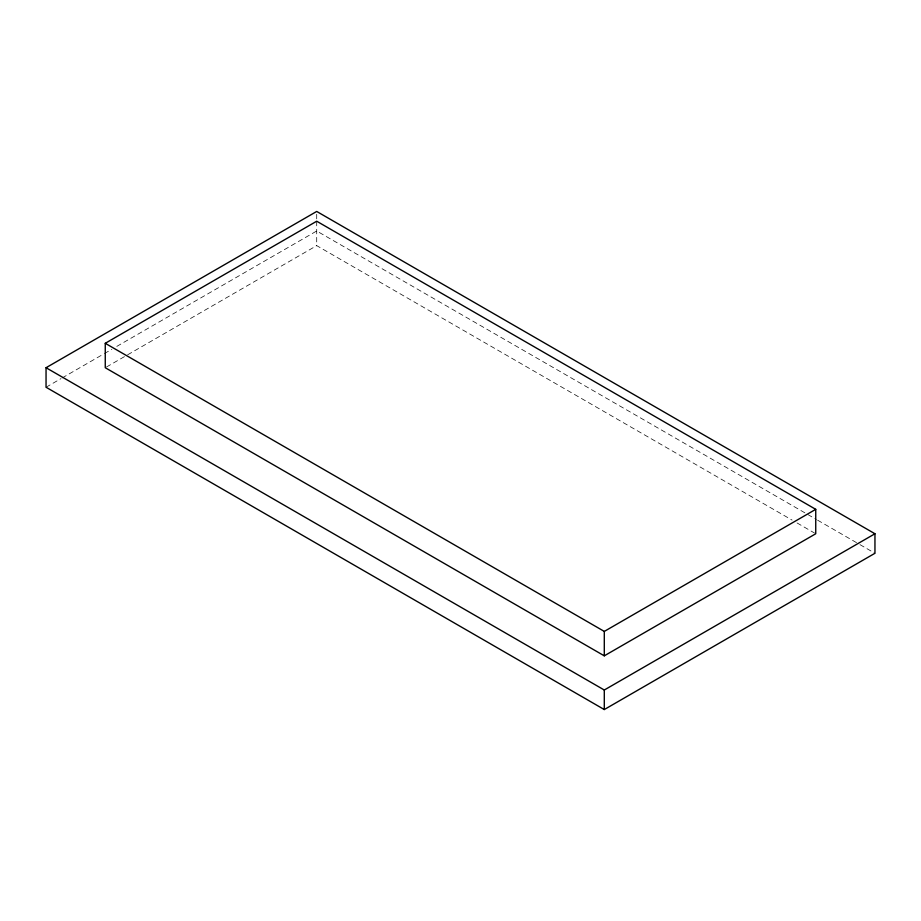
<?xml version="1.0" encoding="UTF-8"?>
<svg xmlns="http://www.w3.org/2000/svg" width="921" height="921" viewBox="0 0 921 921"><rect width="100%" height="100%" fill="white"/><g stroke="black" fill="none" stroke-linecap="round" stroke-linejoin="round"><path stroke-width="0.69" stroke-dasharray="4.61 3.45" d="M46.05 387.246L60.947 378.646M62.191 377.932L103.164 354.274M104.407 353.56L111.855 349.255M116.817 346.388L316.709 230.987L816.386 519.467M106.502 366.995L126.407 355.506M127.651 354.792L316.709 245.631L792.095 520.1M817.629 520.192L858.752 543.931M859.995 544.645L874.95 553.279M797.079 522.967L814.498 533.029M316.709 214.248L316.709 219.82M316.709 221.224L316.709 245.631"/><path stroke-width="1.38" d="M46.05 367.721L316.709 211.45L874.95 533.754L874.95 553.279L604.291 709.55L46.05 387.246L46.05 367.721L604.291 690.013L874.95 533.754M105.259 343.303L316.709 221.224L815.741 509.336L815.741 533.754L604.291 655.833L105.259 367.721L105.259 343.303L604.291 631.415L815.741 509.336M604.291 631.415L604.291 655.833M604.291 690.013L604.291 709.55"/></g></svg>
